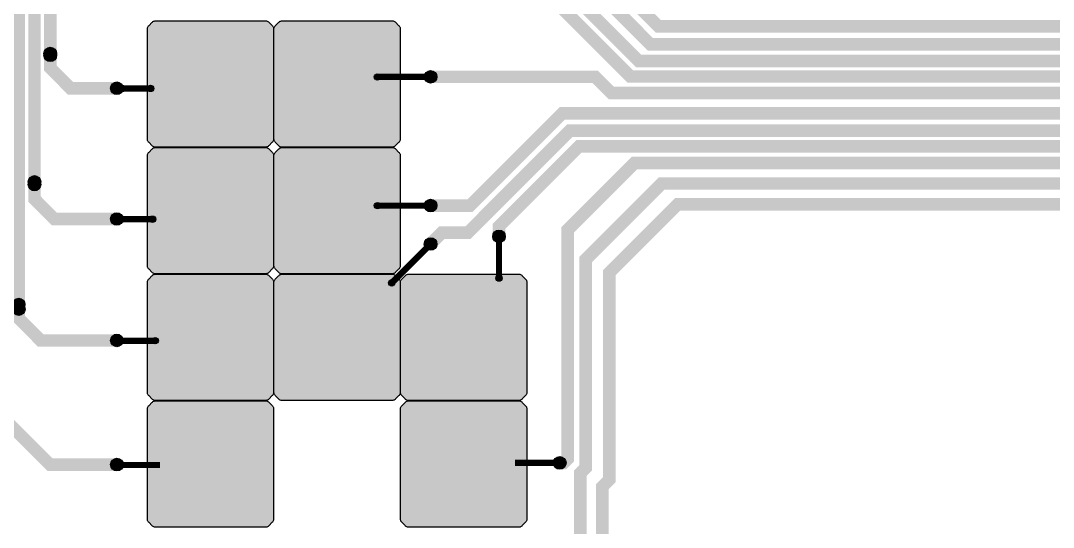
# Model space of a CAD drawing. Extents: x -57500 to 57500, y -57500 to 57500.
# Drawn here: x 995 to 17394, y 13065 to 21105 of the extents above; entities that cross this region are included whole.
import ezdxf

# ---------------------------------------------------------------- set-up
doc = ezdxf.new("R2010")
doc.units = 0
doc.header["$MEASUREMENT"] = 0
doc.layers.get('0').update_dxf_attribs({"color": 160, "true_color": 0x003fff})
doc.layers.add('Metal1', color=160, linetype='Continuous', true_color=0x003fff)

msp = doc.modelspace()

# ---------------------------------------------------------------- hatches: boundary and pattern name
for points in [[(4986.311, 21029.716), (4993.723, 21022.284), (5000.275, 21014.065), (5005.558, 21004.948), (5009.425, 20995.098), (5011.794, 20984.629), (5012.521, 20973.934), (5012.521, 19232.883), (5012.438, 19221.075), (5010.643, 19209.387), (5006.938, 19198.096), (5001.381, 19187.603), (4994.199, 19178.215), (4985.87, 19169.845), (4939.736, 19123.711), (4932.304, 19116.299), (4924.085, 19109.747), (4914.967, 19104.464), (4905.117, 19100.597), (4894.649, 19098.228), (4883.953, 19097.501), (3142.902, 19097.501), (3131.095, 19097.584), (3119.407, 19099.379), (3108.116, 19103.084), (3097.623, 19108.641), (3088.234, 19115.823), (3079.865, 19124.152), (3033.731, 19170.286), (3026.318, 19177.718), (3019.767, 19185.937), (3014.484, 19195.055), (3010.616, 19204.905), (3008.248, 19215.373), (3007.521, 19226.069), (3007.521, 20967.119), (3007.603, 20978.927), (3009.398, 20990.615), (3013.104, 21001.906), (3018.661, 21012.399), (3025.843, 21021.787), (3034.172, 21030.157), (3080.306, 21076.291), (3087.738, 21083.704), (3095.957, 21090.255), (3105.074, 21095.538), (3114.924, 21099.406), (3125.393, 21101.774), (3136.088, 21102.501), (4877.139, 21102.501), (4888.947, 21102.419), (4900.635, 21100.624), (4911.926, 21096.918), (4922.419, 21091.361), (4931.807, 21084.179), (4940.177, 21075.85)], [(6996.311, 21029.716), (7003.723, 21022.284), (7010.275, 21014.065), (7015.558, 21004.948), (7019.425, 20995.098), (7021.794, 20984.629), (7022.521, 20973.934), (7022.521, 19232.883), (7022.438, 19221.075), (7020.643, 19209.387), (7016.938, 19198.096), (7011.381, 19187.603), (7004.199, 19178.215), (6995.87, 19169.845), (6949.736, 19123.711), (6942.304, 19116.299), (6934.085, 19109.747), (6924.967, 19104.464), (6915.117, 19100.597), (6904.649, 19098.228), (6893.953, 19097.501), (5152.902, 19097.501), (5141.095, 19097.584), (5129.407, 19099.379), (5118.116, 19103.084), (5107.623, 19108.641), (5098.234, 19115.823), (5089.865, 19124.152), (5043.731, 19170.286), (5036.318, 19177.718), (5029.767, 19185.937), (5024.484, 19195.055), (5020.616, 19204.905), (5018.248, 19215.373), (5017.521, 19226.069), (5017.521, 20967.119), (5017.603, 20978.927), (5019.398, 20990.615), (5023.104, 21001.906), (5028.661, 21012.399), (5035.843, 21021.787), (5044.172, 21030.157), (5090.306, 21076.291), (5097.738, 21083.704), (5105.957, 21090.255), (5115.074, 21095.538), (5124.924, 21099.406), (5135.393, 21101.774), (5146.088, 21102.501), (6887.139, 21102.501), (6898.947, 21102.419), (6910.635, 21100.624), (6921.926, 21096.918), (6932.419, 21091.361), (6941.807, 21084.179), (6950.177, 21075.85)], [(4986.311, 19019.716), (4993.723, 19012.284), (5000.275, 19004.065), (5005.558, 18994.948), (5009.425, 18985.098), (5011.794, 18974.629), (5012.521, 18963.934), (5012.521, 17222.883), (5012.438, 17211.075), (5010.643, 17199.387), (5006.938, 17188.096), (5001.381, 17177.603), (4994.199, 17168.215), (4985.87, 17159.845), (4939.736, 17113.711), (4932.304, 17106.299), (4924.085, 17099.747), (4914.967, 17094.464), (4905.117, 17090.597), (4894.649, 17088.228), (4883.953, 17087.501), (3142.902, 17087.501), (3131.095, 17087.584), (3119.407, 17089.379), (3108.116, 17093.084), (3097.623, 17098.641), (3088.234, 17105.823), (3079.865, 17114.152), (3033.731, 17160.286), (3026.318, 17167.718), (3019.767, 17175.937), (3014.484, 17185.055), (3010.616, 17194.905), (3008.248, 17205.373), (3007.521, 17216.069), (3007.521, 18957.119), (3007.603, 18968.927), (3009.398, 18980.615), (3013.104, 18991.906), (3018.661, 19002.399), (3025.843, 19011.787), (3034.172, 19020.157), (3080.306, 19066.291), (3087.738, 19073.704), (3095.957, 19080.255), (3105.074, 19085.538), (3114.924, 19089.406), (3125.393, 19091.774), (3136.088, 19092.501), (4877.139, 19092.501), (4888.947, 19092.419), (4900.635, 19090.624), (4911.926, 19086.918), (4922.419, 19081.361), (4931.807, 19074.179), (4940.177, 19065.85)], [(6996.311, 19019.716), (7003.723, 19012.284), (7010.275, 19004.065), (7015.558, 18994.948), (7019.425, 18985.098), (7021.794, 18974.629), (7022.521, 18963.934), (7022.521, 17222.883), (7022.438, 17211.075), (7020.643, 17199.387), (7016.938, 17188.096), (7011.381, 17177.603), (7004.199, 17168.215), (6995.87, 17159.845), (6949.736, 17113.711), (6942.304, 17106.299), (6934.085, 17099.747), (6924.967, 17094.464), (6915.117, 17090.597), (6904.649, 17088.228), (6893.953, 17087.501), (5152.902, 17087.501), (5141.095, 17087.584), (5129.407, 17089.379), (5118.116, 17093.084), (5107.623, 17098.641), (5098.234, 17105.823), (5089.865, 17114.152), (5043.731, 17160.286), (5036.318, 17167.718), (5029.767, 17175.937), (5024.484, 17185.055), (5020.616, 17194.905), (5018.248, 17205.373), (5017.521, 17216.069), (5017.521, 18957.119), (5017.603, 18968.927), (5019.398, 18980.615), (5023.104, 18991.906), (5028.661, 19002.399), (5035.843, 19011.787), (5044.172, 19020.157), (5090.306, 19066.291), (5097.738, 19073.704), (5105.957, 19080.255), (5115.074, 19085.538), (5124.924, 19089.406), (5135.393, 19091.774), (5146.088, 19092.501), (6887.139, 19092.501), (6898.947, 19092.419), (6910.635, 19090.624), (6921.926, 19086.918), (6932.419, 19081.361), (6941.807, 19074.179), (6950.177, 19065.85)], [(4986.311, 17009.716), (4993.723, 17002.284), (5000.275, 16994.065), (5005.558, 16984.948), (5009.425, 16975.098), (5011.794, 16964.629), (5012.521, 16953.934), (5012.521, 15212.883), (5012.438, 15201.075), (5010.643, 15189.387), (5006.938, 15178.096), (5001.381, 15167.603), (4994.199, 15158.215), (4985.87, 15149.845), (4939.736, 15103.711), (4932.304, 15096.299), (4924.085, 15089.747), (4914.967, 15084.464), (4905.117, 15080.597), (4894.649, 15078.228), (4883.953, 15077.501), (3142.902, 15077.501), (3131.095, 15077.584), (3119.407, 15079.379), (3108.116, 15083.084), (3097.623, 15088.641), (3088.234, 15095.823), (3079.865, 15104.152), (3033.731, 15150.286), (3026.318, 15157.718), (3019.767, 15165.937), (3014.484, 15175.055), (3010.616, 15184.905), (3008.248, 15195.373), (3007.521, 15206.069), (3007.521, 16947.119), (3007.603, 16958.927), (3009.398, 16970.615), (3013.104, 16981.906), (3018.661, 16992.399), (3025.843, 17001.787), (3034.172, 17010.157), (3080.306, 17056.291), (3087.738, 17063.704), (3095.957, 17070.255), (3105.074, 17075.538), (3114.924, 17079.406), (3125.393, 17081.774), (3136.088, 17082.501), (4877.139, 17082.501), (4888.947, 17082.419), (4900.635, 17080.624), (4911.926, 17076.918), (4922.419, 17071.361), (4931.807, 17064.179), (4940.177, 17055.85)], [(6996.311, 17009.716), (7003.723, 17002.284), (7010.275, 16994.065), (7015.558, 16984.948), (7019.425, 16975.098), (7021.794, 16964.629), (7022.521, 16953.934), (7022.521, 15212.883), (7022.438, 15201.075), (7020.643, 15189.387), (7016.938, 15178.096), (7011.381, 15167.603), (7004.199, 15158.215), (6995.87, 15149.845), (6949.736, 15103.711), (6942.304, 15096.299), (6934.085, 15089.747), (6924.967, 15084.464), (6915.117, 15080.597), (6904.649, 15078.228), (6893.953, 15077.501), (5152.902, 15077.501), (5141.095, 15077.584), (5129.407, 15079.379), (5118.116, 15083.084), (5107.623, 15088.641), (5098.234, 15095.823), (5089.865, 15104.152), (5043.731, 15150.286), (5036.318, 15157.718), (5029.767, 15165.937), (5024.484, 15175.055), (5020.616, 15184.905), (5018.248, 15195.373), (5017.521, 15206.069), (5017.521, 16947.119), (5017.603, 16958.927), (5019.398, 16970.615), (5023.104, 16981.906), (5028.661, 16992.399), (5035.843, 17001.787), (5044.172, 17010.157), (5090.306, 17056.291), (5097.738, 17063.704), (5105.957, 17070.255), (5115.074, 17075.538), (5124.924, 17079.406), (5135.393, 17081.774), (5146.088, 17082.501), (6887.139, 17082.501), (6898.947, 17082.419), (6910.635, 17080.624), (6921.926, 17076.918), (6932.419, 17071.361), (6941.807, 17064.179), (6950.177, 17055.85)], [(9006.311, 17009.716), (9013.723, 17002.284), (9020.275, 16994.065), (9025.558, 16984.948), (9029.425, 16975.098), (9031.794, 16964.629), (9032.521, 16953.934), (9032.521, 15212.883), (9032.438, 15201.075), (9030.643, 15189.387), (9026.938, 15178.096), (9021.381, 15167.603), (9014.199, 15158.215), (9005.87, 15149.845), (8959.736, 15103.711), (8952.304, 15096.299), (8944.085, 15089.747), (8934.967, 15084.464), (8925.117, 15080.597), (8914.649, 15078.228), (8903.953, 15077.501), (7162.902, 15077.501), (7151.095, 15077.584), (7139.407, 15079.379), (7128.116, 15083.084), (7117.623, 15088.641), (7108.234, 15095.823), (7099.865, 15104.152), (7053.731, 15150.286), (7046.318, 15157.718), (7039.767, 15165.937), (7034.484, 15175.055), (7030.616, 15184.905), (7028.248, 15195.373), (7027.521, 15206.069), (7027.521, 16947.119), (7027.603, 16958.927), (7029.398, 16970.615), (7033.104, 16981.906), (7038.661, 16992.399), (7045.843, 17001.787), (7054.172, 17010.157), (7100.306, 17056.291), (7107.738, 17063.704), (7115.957, 17070.255), (7125.074, 17075.538), (7134.924, 17079.406), (7145.393, 17081.774), (7156.088, 17082.501), (8897.139, 17082.501), (8908.947, 17082.419), (8920.635, 17080.624), (8931.926, 17076.918), (8942.419, 17071.361), (8951.807, 17064.179), (8960.177, 17055.85)], [(4986.311, 14999.716), (4993.723, 14992.284), (5000.275, 14984.065), (5005.558, 14974.948), (5009.425, 14965.098), (5011.794, 14954.629), (5012.521, 14943.934), (5012.521, 13202.883), (5012.438, 13191.075), (5010.643, 13179.387), (5006.938, 13168.096), (5001.381, 13157.603), (4994.199, 13148.215), (4985.87, 13139.845), (4939.736, 13093.711), (4932.304, 13086.299), (4924.085, 13079.747), (4914.967, 13074.464), (4905.117, 13070.597), (4894.649, 13068.228), (4883.953, 13067.501), (3142.902, 13067.501), (3131.095, 13067.584), (3119.407, 13069.379), (3108.116, 13073.084), (3097.623, 13078.641), (3088.234, 13085.823), (3079.865, 13094.152), (3033.731, 13140.286), (3026.318, 13147.718), (3019.767, 13155.937), (3014.484, 13165.055), (3010.616, 13174.905), (3008.248, 13185.373), (3007.521, 13196.069), (3007.521, 14937.119), (3007.603, 14948.927), (3009.398, 14960.615), (3013.104, 14971.906), (3018.661, 14982.399), (3025.843, 14991.787), (3034.172, 15000.157), (3080.306, 15046.291), (3087.738, 15053.704), (3095.957, 15060.255), (3105.074, 15065.538), (3114.924, 15069.406), (3125.393, 15071.774), (3136.088, 15072.501), (4877.139, 15072.501), (4888.947, 15072.419), (4900.635, 15070.624), (4911.926, 15066.918), (4922.419, 15061.361), (4931.807, 15054.179), (4940.177, 15045.85)], [(9006.311, 14999.716), (9013.723, 14992.284), (9020.275, 14984.065), (9025.558, 14974.948), (9029.425, 14965.098), (9031.794, 14954.629), (9032.521, 14943.934), (9032.521, 13202.883), (9032.438, 13191.075), (9030.643, 13179.387), (9026.938, 13168.096), (9021.381, 13157.603), (9014.199, 13148.215), (9005.87, 13139.845), (8959.736, 13093.711), (8952.304, 13086.299), (8944.085, 13079.747), (8934.967, 13074.464), (8925.117, 13070.597), (8914.649, 13068.228), (8903.953, 13067.501), (7162.902, 13067.501), (7151.095, 13067.584), (7139.407, 13069.379), (7128.116, 13073.084), (7117.623, 13078.641), (7108.234, 13085.823), (7099.865, 13094.152), (7053.731, 13140.286), (7046.318, 13147.718), (7039.767, 13155.937), (7034.484, 13165.055), (7030.616, 13174.905), (7028.248, 13185.373), (7027.521, 13196.069), (7027.521, 14937.119), (7027.603, 14948.927), (7029.398, 14960.615), (7033.104, 14971.906), (7038.661, 14982.399), (7045.843, 14991.787), (7054.172, 15000.157), (7100.306, 15046.291), (7107.738, 15053.704), (7115.957, 15060.255), (7125.074, 15065.538), (7134.924, 15069.406), (7145.393, 15071.774), (7156.088, 15072.501), (8897.139, 15072.501), (8908.947, 15072.419), (8920.635, 15070.624), (8931.926, 15066.918), (8942.419, 15061.361), (8951.807, 15054.179), (8960.177, 15045.85)]]:
    msp.add_hatch(color=5).paths.add_polyline_path(points, flags=0)
h = msp.add_hatch(color=5)
edge = h.paths.add_edge_path(flags=0)
edge.add_arc((1465.1, 20583.4), 100, 0, 360)
h = msp.add_hatch(color=5)
edge = h.paths.add_edge_path(flags=0)
edge.add_arc((1464.65, 20556.1), 100, 0, 360)
h = msp.add_hatch(color=5)
edge = h.paths.add_edge_path(flags=0)
edge.add_arc((6658.55, 20212.4), 50, 0, 360)
h = msp.add_hatch(color=5)
edge = h.paths.add_edge_path(flags=0)
edge.add_arc((7504.2, 20213.55), 100, 0, 360)
h = msp.add_hatch(color=5)
edge = h.paths.add_edge_path(flags=0)
edge.add_arc((7543.5, 20212.4), 50, 0, 360)
h = msp.add_hatch(color=5)
edge = h.paths.add_edge_path(flags=0)
edge.add_arc((2521.95, 20032), 100, 0, 360)
h = msp.add_hatch(color=5)
edge = h.paths.add_edge_path(flags=0)
edge.add_arc((2606.9, 20029.05), 50, 0, 360)
h = msp.add_hatch(color=5)
edge = h.paths.add_edge_path(flags=0)
edge.add_arc((3058.65, 20029.05), 50, 0, 360)
h = msp.add_hatch(color=5)
edge = h.paths.add_edge_path(flags=0)
edge.add_arc((1214.65, 18504.85), 100, 0, 360)
h = msp.add_hatch(color=5)
edge = h.paths.add_edge_path(flags=0)
edge.add_arc((1214.8, 18547.7), 100, 0, 360)
h = msp.add_hatch(color=5)
edge = h.paths.add_edge_path(flags=0)
edge.add_arc((6661.2, 18169.65), 50, 0, 360)
h = msp.add_hatch(color=5)
edge = h.paths.add_edge_path(flags=0)
edge.add_arc((7504.2, 18171.5), 100, 0, 360)
h = msp.add_hatch(color=5)
edge = h.paths.add_edge_path(flags=0)
edge.add_arc((7479.9, 18169.65), 50, 0, 360)
h = msp.add_hatch(color=5)
edge = h.paths.add_edge_path(flags=0)
edge.add_arc((2521.95, 17958.3), 100, 0, 360)
h = msp.add_hatch(color=5)
edge = h.paths.add_edge_path(flags=0)
edge.add_arc((2596.3, 17954.5), 50, 0, 360)
h = msp.add_hatch(color=5)
edge = h.paths.add_edge_path(flags=0)
edge.add_arc((3089.1, 17954.5), 50, 0, 360)
h = msp.add_hatch(color=5)
edge = h.paths.add_edge_path(flags=0)
edge.add_arc((8590.45, 17681.7), 100, 0, 360)
h = msp.add_hatch(color=5)
edge = h.paths.add_edge_path(flags=0)
edge.add_arc((8591.15, 17667.8), 50, 0, 360)
h = msp.add_hatch(color=5)
edge = h.paths.add_edge_path(flags=0)
edge.add_arc((7504.15, 17561.1), 100, 0, 360)
h = msp.add_hatch(color=5)
edge = h.paths.add_edge_path(flags=0)
edge.add_arc((7487.55, 17544.55), 50, 0, 360)
h = msp.add_hatch(color=5)
edge = h.paths.add_edge_path(flags=0)
edge.add_arc((8591.15, 17019.35), 50, 0, 360)
h = msp.add_hatch(color=5)
edge = h.paths.add_edge_path(flags=0)
edge.add_arc((6886.95, 16943.95), 50, 0, 360)
h = msp.add_hatch(color=5)
edge = h.paths.add_edge_path(flags=0)
edge.add_arc((963.8, 16601.4), 100, 0, 360)
h = msp.add_hatch(color=5)
edge = h.paths.add_edge_path(flags=0)
edge.add_arc((964.65, 16528.55), 100, 0, 360)
h = msp.add_hatch(color=5)
edge = h.paths.add_edge_path(flags=0)
edge.add_arc((2521.95, 16030.45), 100, 0, 360)
h = msp.add_hatch(color=5)
edge = h.paths.add_edge_path(flags=0)
edge.add_arc((2585.7, 16027.05), 50, 0, 360)
h = msp.add_hatch(color=5)
edge = h.paths.add_edge_path(flags=0)
edge.add_arc((3132.85, 16027.05), 50, 0, 360)
h = msp.add_hatch(color=5)
edge = h.paths.add_edge_path(flags=0)
edge.add_arc((2523.45, 14061.1), 100, 0, 360)
h = msp.add_hatch(color=5)
edge = h.paths.add_edge_path(flags=0)
edge.add_arc((9554.9, 14088.1), 100, 0, 360)

# ---------------------------------------------------------------- linework, layer by layer
at = {"layer": 'Metal1'}
for points, const_width in [([(964.65, 32821.45), (964.65, 16528.55)], 200), ([(1214.65, 32238.65), (1214.65, 18504.85)], 200), ([(1464.65, 32021.4), (1464.65, 20556.1)], 200), ([(27328.75, 16592), (27328.75, 17397.4), (27042.6, 17683.55), (23142.7, 17683.55), (19809.8, 21016.45), (11119.85, 21016.45), (9376.55, 22759.75), (9376.55, 24784.25), (7515.05, 26645.75)], 200), ([(24519.45, 16785.55), (23480.9, 16785.55), (19538.6, 20727.85), (10997, 20727.85), (9131.85, 22593), (9131.85, 24446.65), (7451.25, 26127.25), (7361, 26127.25)], 200), ([(29884.8, 13936.65), (29884.8, 14699.65), (29195.95, 15388.5), (24008.5, 15388.5), (18932.3, 20464.7), (10809.3, 20464.7), (8785.15, 22488.85), (8785.15, 23347.25), (8096.3, 24036.1), (7520.1, 24036.1)], 200), ([(27287.2, 14321.35), (27287.2, 14750.55), (26884.5, 15153.25), (23874.8, 15153.25), (18809.2, 20218.85), (10675.65, 20218.85), (8773.4, 22121.1), (7509.5, 22121.1)], 200), ([(2521.95, 20032), (1787, 20032), (1465.1, 20353.9), (1465.1, 20583.4)], 200), ([(6658.55, 20212.4), (7543.5, 20212.4)], 100), ([(29703.45, 11735.55), (29703.45, 12180.6), (29088.8, 12795.25), (23556.9, 12795.25), (23005.8, 13346.35), (23005.8, 15656.65), (18703.25, 19959.2), (10373.6, 19959.2), (10119.25, 20213.55), (7504.2, 20213.55)], 200), ([(3058.65, 20029.05), (2606.9, 20029.05)], 100), ([(27282.55, 11367.9), (27282.55, 12024.95), (26768.6, 12538.9), (23335.05, 12538.9), (22683.3, 13190.65), (22683.3, 15606.9), (18656.25, 19633.95), (9595.35, 19633.95), (8132.9, 18171.5), (7504.2, 18171.5)], 200), ([(29688.3, 9017.75), (29688.3, 9823.2), (29163.75, 10347.75), (23398.6, 10347.75), (22397.1, 11349.25), (22397.1, 15498.2), (18536.95, 19358.35), (9714.7, 19358.35), (8095.65, 17739.3), (7682.35, 17739.3), (7504.15, 17561.1)], 200), ([(27229, 9206.45), (27229, 9503.2), (26630.25, 10101.95), (23005.85, 10101.95), (22142.1, 10965.7), (22142.1, 15416.7), (18448.85, 19109.95), (9859.45, 19109.95), (8590.45, 17840.95), (8590.45, 17681.7)], 200), ([(24212.1, 8911.15), (23221.25, 8911.15), (21838.25, 10294.15), (21838.25, 15359.8), (18351.65, 18846.4), (10742.55, 18846.4), (9682.8, 17786.65), (9682.8, 14151.7), (9619.2, 14088.1), (9554.9, 14088.1)], 200), ([(2521.95, 17958.3), (1530.7, 17958.3), (1214.8, 18274.2), (1214.8, 18547.7)], 200), ([(29676.9, 6641.35), (29676.9, 7446.7), (29311.25, 7812.35), (23334.2, 7812.35), (21516.7, 9629.85), (21516.7, 15172.45), (18167.9, 18521.25), (11173.45, 18521.25), (9965.35, 17313.15), (9965.35, 14006.7), (9883.35, 13924.7), (9883.35, 12279), (9703.45, 12099.1), (9650.15, 12099.1)], 200), ([(6661.2, 18169.65), (7479.9, 18169.65)], 100), ([(27174.05, 6436.35), (27174.05, 7082.8), (26728.95, 7527.9), (22807.85, 7527.9), (21038.05, 9297.7), (21038.05, 15126.4), (17975.35, 18189.1), (11426, 18189.1), (10345.05, 17108.15), (10345.05, 13822.9), (10233.75, 13711.6), (10233.75, 10754.9), (9550.2, 10071.35), (9493.5, 10071.35)], 200), ([(3089.1, 17954.5), (2596.3, 17954.5)], 100), ([(8591.15, 17019.35), (8591.15, 17667.8)], 100), ([(7487.55, 17544.55), (6886.95, 16943.95)], 100), ([(2521.95, 16030.45), (1313.5, 16030.45), (963.8, 16380.15), (963.8, 16601.4)], 200), ([(3132.85, 16027.05), (2585.7, 16027.05)], 100), ([(2523.45, 14061.1), (1458.65, 14061.1), (714.8, 14804.95), (714.8, 14989.6)], 200), ([(3205.35, 14054.5), (2548.95, 14054.5)], 100), ([(8844.5, 14087.05), (9560.5, 14087.05)], 100)]:
    msp.add_lwpolyline(points, dxfattribs=dict(at, const_width=const_width))
for points in [[(4986.311, 21029.716), (4993.723, 21022.284), (5000.275, 21014.065), (5005.558, 21004.948), (5009.425, 20995.098), (5011.794, 20984.629), (5012.521, 20973.934), (5012.521, 19232.883), (5012.438, 19221.075), (5010.643, 19209.387), (5006.938, 19198.096), (5001.381, 19187.603), (4994.199, 19178.215), (4985.87, 19169.845), (4939.736, 19123.711), (4932.304, 19116.299), (4924.085, 19109.747), (4914.967, 19104.464), (4905.117, 19100.597), (4894.649, 19098.228), (4883.953, 19097.501), (3142.902, 19097.501), (3131.095, 19097.584), (3119.407, 19099.379), (3108.116, 19103.084), (3097.623, 19108.641), (3088.234, 19115.823), (3079.865, 19124.152), (3033.731, 19170.286), (3026.318, 19177.718), (3019.767, 19185.937), (3014.484, 19195.055), (3010.616, 19204.905), (3008.248, 19215.373), (3007.521, 19226.069), (3007.521, 20967.119), (3007.603, 20978.927), (3009.398, 20990.615), (3013.104, 21001.906), (3018.661, 21012.399), (3025.843, 21021.787), (3034.172, 21030.157), (3080.306, 21076.291), (3087.738, 21083.704), (3095.957, 21090.255), (3105.074, 21095.538), (3114.924, 21099.406), (3125.393, 21101.774), (3136.088, 21102.501), (4877.139, 21102.501), (4888.947, 21102.419), (4900.635, 21100.624), (4911.926, 21096.918), (4922.419, 21091.361), (4931.807, 21084.179), (4940.177, 21075.85)], [(6996.311, 21029.716), (7003.723, 21022.284), (7010.275, 21014.065), (7015.558, 21004.948), (7019.425, 20995.098), (7021.794, 20984.629), (7022.521, 20973.934), (7022.521, 19232.883), (7022.438, 19221.075), (7020.643, 19209.387), (7016.938, 19198.096), (7011.381, 19187.603), (7004.199, 19178.215), (6995.87, 19169.845), (6949.736, 19123.711), (6942.304, 19116.299), (6934.085, 19109.747), (6924.967, 19104.464), (6915.117, 19100.597), (6904.649, 19098.228), (6893.953, 19097.501), (5152.902, 19097.501), (5141.095, 19097.584), (5129.407, 19099.379), (5118.116, 19103.084), (5107.623, 19108.641), (5098.234, 19115.823), (5089.865, 19124.152), (5043.731, 19170.286), (5036.318, 19177.718), (5029.767, 19185.937), (5024.484, 19195.055), (5020.616, 19204.905), (5018.248, 19215.373), (5017.521, 19226.069), (5017.521, 20967.119), (5017.603, 20978.927), (5019.398, 20990.615), (5023.104, 21001.906), (5028.661, 21012.399), (5035.843, 21021.787), (5044.172, 21030.157), (5090.306, 21076.291), (5097.738, 21083.704), (5105.957, 21090.255), (5115.074, 21095.538), (5124.924, 21099.406), (5135.393, 21101.774), (5146.088, 21102.501), (6887.139, 21102.501), (6898.947, 21102.419), (6910.635, 21100.624), (6921.926, 21096.918), (6932.419, 21091.361), (6941.807, 21084.179), (6950.177, 21075.85)], [(4986.311, 19019.716), (4993.723, 19012.284), (5000.275, 19004.065), (5005.558, 18994.948), (5009.425, 18985.098), (5011.794, 18974.629), (5012.521, 18963.934), (5012.521, 17222.883), (5012.438, 17211.075), (5010.643, 17199.387), (5006.938, 17188.096), (5001.381, 17177.603), (4994.199, 17168.215), (4985.87, 17159.845), (4939.736, 17113.711), (4932.304, 17106.299), (4924.085, 17099.747), (4914.967, 17094.464), (4905.117, 17090.597), (4894.649, 17088.228), (4883.953, 17087.501), (3142.902, 17087.501), (3131.095, 17087.584), (3119.407, 17089.379), (3108.116, 17093.084), (3097.623, 17098.641), (3088.234, 17105.823), (3079.865, 17114.152), (3033.731, 17160.286), (3026.318, 17167.718), (3019.767, 17175.937), (3014.484, 17185.055), (3010.616, 17194.905), (3008.248, 17205.373), (3007.521, 17216.069), (3007.521, 18957.119), (3007.603, 18968.927), (3009.398, 18980.615), (3013.104, 18991.906), (3018.661, 19002.399), (3025.843, 19011.787), (3034.172, 19020.157), (3080.306, 19066.291), (3087.738, 19073.704), (3095.957, 19080.255), (3105.074, 19085.538), (3114.924, 19089.406), (3125.393, 19091.774), (3136.088, 19092.501), (4877.139, 19092.501), (4888.947, 19092.419), (4900.635, 19090.624), (4911.926, 19086.918), (4922.419, 19081.361), (4931.807, 19074.179), (4940.177, 19065.85)], [(6996.311, 19019.716), (7003.723, 19012.284), (7010.275, 19004.065), (7015.558, 18994.948), (7019.425, 18985.098), (7021.794, 18974.629), (7022.521, 18963.934), (7022.521, 17222.883), (7022.438, 17211.075), (7020.643, 17199.387), (7016.938, 17188.096), (7011.381, 17177.603), (7004.199, 17168.215), (6995.87, 17159.845), (6949.736, 17113.711), (6942.304, 17106.299), (6934.085, 17099.747), (6924.967, 17094.464), (6915.117, 17090.597), (6904.649, 17088.228), (6893.953, 17087.501), (5152.902, 17087.501), (5141.095, 17087.584), (5129.407, 17089.379), (5118.116, 17093.084), (5107.623, 17098.641), (5098.234, 17105.823), (5089.865, 17114.152), (5043.731, 17160.286), (5036.318, 17167.718), (5029.767, 17175.937), (5024.484, 17185.055), (5020.616, 17194.905), (5018.248, 17205.373), (5017.521, 17216.069), (5017.521, 18957.119), (5017.603, 18968.927), (5019.398, 18980.615), (5023.104, 18991.906), (5028.661, 19002.399), (5035.843, 19011.787), (5044.172, 19020.157), (5090.306, 19066.291), (5097.738, 19073.704), (5105.957, 19080.255), (5115.074, 19085.538), (5124.924, 19089.406), (5135.393, 19091.774), (5146.088, 19092.501), (6887.139, 19092.501), (6898.947, 19092.419), (6910.635, 19090.624), (6921.926, 19086.918), (6932.419, 19081.361), (6941.807, 19074.179), (6950.177, 19065.85)], [(4986.311, 17009.716), (4993.723, 17002.284), (5000.275, 16994.065), (5005.558, 16984.948), (5009.425, 16975.098), (5011.794, 16964.629), (5012.521, 16953.934), (5012.521, 15212.883), (5012.438, 15201.075), (5010.643, 15189.387), (5006.938, 15178.096), (5001.381, 15167.603), (4994.199, 15158.215), (4985.87, 15149.845), (4939.736, 15103.711), (4932.304, 15096.299), (4924.085, 15089.747), (4914.967, 15084.464), (4905.117, 15080.597), (4894.649, 15078.228), (4883.953, 15077.501), (3142.902, 15077.501), (3131.095, 15077.584), (3119.407, 15079.379), (3108.116, 15083.084), (3097.623, 15088.641), (3088.234, 15095.823), (3079.865, 15104.152), (3033.731, 15150.286), (3026.318, 15157.718), (3019.767, 15165.937), (3014.484, 15175.055), (3010.616, 15184.905), (3008.248, 15195.373), (3007.521, 15206.069), (3007.521, 16947.119), (3007.603, 16958.927), (3009.398, 16970.615), (3013.104, 16981.906), (3018.661, 16992.399), (3025.843, 17001.787), (3034.172, 17010.157), (3080.306, 17056.291), (3087.738, 17063.704), (3095.957, 17070.255), (3105.074, 17075.538), (3114.924, 17079.406), (3125.393, 17081.774), (3136.088, 17082.501), (4877.139, 17082.501), (4888.947, 17082.419), (4900.635, 17080.624), (4911.926, 17076.918), (4922.419, 17071.361), (4931.807, 17064.179), (4940.177, 17055.85)], [(6996.311, 17009.716), (7003.723, 17002.284), (7010.275, 16994.065), (7015.558, 16984.948), (7019.425, 16975.098), (7021.794, 16964.629), (7022.521, 16953.934), (7022.521, 15212.883), (7022.438, 15201.075), (7020.643, 15189.387), (7016.938, 15178.096), (7011.381, 15167.603), (7004.199, 15158.215), (6995.87, 15149.845), (6949.736, 15103.711), (6942.304, 15096.299), (6934.085, 15089.747), (6924.967, 15084.464), (6915.117, 15080.597), (6904.649, 15078.228), (6893.953, 15077.501), (5152.902, 15077.501), (5141.095, 15077.584), (5129.407, 15079.379), (5118.116, 15083.084), (5107.623, 15088.641), (5098.234, 15095.823), (5089.865, 15104.152), (5043.731, 15150.286), (5036.318, 15157.718), (5029.767, 15165.937), (5024.484, 15175.055), (5020.616, 15184.905), (5018.248, 15195.373), (5017.521, 15206.069), (5017.521, 16947.119), (5017.603, 16958.927), (5019.398, 16970.615), (5023.104, 16981.906), (5028.661, 16992.399), (5035.843, 17001.787), (5044.172, 17010.157), (5090.306, 17056.291), (5097.738, 17063.704), (5105.957, 17070.255), (5115.074, 17075.538), (5124.924, 17079.406), (5135.393, 17081.774), (5146.088, 17082.501), (6887.139, 17082.501), (6898.947, 17082.419), (6910.635, 17080.624), (6921.926, 17076.918), (6932.419, 17071.361), (6941.807, 17064.179), (6950.177, 17055.85)], [(9006.311, 17009.716), (9013.723, 17002.284), (9020.275, 16994.065), (9025.558, 16984.948), (9029.425, 16975.098), (9031.794, 16964.629), (9032.521, 16953.934), (9032.521, 15212.883), (9032.438, 15201.075), (9030.643, 15189.387), (9026.938, 15178.096), (9021.381, 15167.603), (9014.199, 15158.215), (9005.87, 15149.845), (8959.736, 15103.711), (8952.304, 15096.299), (8944.085, 15089.747), (8934.967, 15084.464), (8925.117, 15080.597), (8914.649, 15078.228), (8903.953, 15077.501), (7162.902, 15077.501), (7151.095, 15077.584), (7139.407, 15079.379), (7128.116, 15083.084), (7117.623, 15088.641), (7108.234, 15095.823), (7099.865, 15104.152), (7053.731, 15150.286), (7046.318, 15157.718), (7039.767, 15165.937), (7034.484, 15175.055), (7030.616, 15184.905), (7028.248, 15195.373), (7027.521, 15206.069), (7027.521, 16947.119), (7027.603, 16958.927), (7029.398, 16970.615), (7033.104, 16981.906), (7038.661, 16992.399), (7045.843, 17001.787), (7054.172, 17010.157), (7100.306, 17056.291), (7107.738, 17063.704), (7115.957, 17070.255), (7125.074, 17075.538), (7134.924, 17079.406), (7145.393, 17081.774), (7156.088, 17082.501), (8897.139, 17082.501), (8908.947, 17082.419), (8920.635, 17080.624), (8931.926, 17076.918), (8942.419, 17071.361), (8951.807, 17064.179), (8960.177, 17055.85)], [(4986.311, 14999.716), (4993.723, 14992.284), (5000.275, 14984.065), (5005.558, 14974.948), (5009.425, 14965.098), (5011.794, 14954.629), (5012.521, 14943.934), (5012.521, 13202.883), (5012.438, 13191.075), (5010.643, 13179.387), (5006.938, 13168.096), (5001.381, 13157.603), (4994.199, 13148.215), (4985.87, 13139.845), (4939.736, 13093.711), (4932.304, 13086.299), (4924.085, 13079.747), (4914.967, 13074.464), (4905.117, 13070.597), (4894.649, 13068.228), (4883.953, 13067.501), (3142.902, 13067.501), (3131.095, 13067.584), (3119.407, 13069.379), (3108.116, 13073.084), (3097.623, 13078.641), (3088.234, 13085.823), (3079.865, 13094.152), (3033.731, 13140.286), (3026.318, 13147.718), (3019.767, 13155.937), (3014.484, 13165.055), (3010.616, 13174.905), (3008.248, 13185.373), (3007.521, 13196.069), (3007.521, 14937.119), (3007.603, 14948.927), (3009.398, 14960.615), (3013.104, 14971.906), (3018.661, 14982.399), (3025.843, 14991.787), (3034.172, 15000.157), (3080.306, 15046.291), (3087.738, 15053.704), (3095.957, 15060.255), (3105.074, 15065.538), (3114.924, 15069.406), (3125.393, 15071.774), (3136.088, 15072.501), (4877.139, 15072.501), (4888.947, 15072.419), (4900.635, 15070.624), (4911.926, 15066.918), (4922.419, 15061.361), (4931.807, 15054.179), (4940.177, 15045.85)], [(9006.311, 14999.716), (9013.723, 14992.284), (9020.275, 14984.065), (9025.558, 14974.948), (9029.425, 14965.098), (9031.794, 14954.629), (9032.521, 14943.934), (9032.521, 13202.883), (9032.438, 13191.075), (9030.643, 13179.387), (9026.938, 13168.096), (9021.381, 13157.603), (9014.199, 13148.215), (9005.87, 13139.845), (8959.736, 13093.711), (8952.304, 13086.299), (8944.085, 13079.747), (8934.967, 13074.464), (8925.117, 13070.597), (8914.649, 13068.228), (8903.953, 13067.501), (7162.902, 13067.501), (7151.095, 13067.584), (7139.407, 13069.379), (7128.116, 13073.084), (7117.623, 13078.641), (7108.234, 13085.823), (7099.865, 13094.152), (7053.731, 13140.286), (7046.318, 13147.718), (7039.767, 13155.937), (7034.484, 13165.055), (7030.616, 13174.905), (7028.248, 13185.373), (7027.521, 13196.069), (7027.521, 14937.119), (7027.603, 14948.927), (7029.398, 14960.615), (7033.104, 14971.906), (7038.661, 14982.399), (7045.843, 14991.787), (7054.172, 15000.157), (7100.306, 15046.291), (7107.738, 15053.704), (7115.957, 15060.255), (7125.074, 15065.538), (7134.924, 15069.406), (7145.393, 15071.774), (7156.088, 15072.501), (8897.139, 15072.501), (8908.947, 15072.419), (8920.635, 15070.624), (8931.926, 15066.918), (8942.419, 15061.361), (8951.807, 15054.179), (8960.177, 15045.85)]]:
    msp.add_lwpolyline(points, close=True, dxfattribs=at)
for centre, radius in [((1465.1, 20583.4), 100), ((1464.65, 20556.1), 100), ((6658.55, 20212.4), 50), ((7504.2, 20213.55), 100), ((7543.5, 20212.4), 50), ((2521.95, 20032), 100), ((2606.9, 20029.05), 50), ((3058.65, 20029.05), 50), ((1214.65, 18504.85), 100), ((1214.8, 18547.7), 100), ((6661.2, 18169.65), 50), ((7504.2, 18171.5), 100), ((7479.9, 18169.65), 50), ((2521.95, 17958.3), 100), ((2596.3, 17954.5), 50), ((3089.1, 17954.5), 50), ((8590.45, 17681.7), 100), ((8591.15, 17667.8), 50), ((7504.15, 17561.1), 100), ((7487.55, 17544.55), 50), ((8591.15, 17019.35), 50), ((6886.95, 16943.95), 50), ((963.8, 16601.4), 100), ((964.65, 16528.55), 100), ((2521.95, 16030.45), 100), ((2585.7, 16027.05), 50), ((3132.85, 16027.05), 50), ((2523.45, 14061.1), 100), ((9554.9, 14088.1), 100)]:
    msp.add_circle(centre, radius, dxfattribs=at)

doc.saveas('drawing.dxf')
